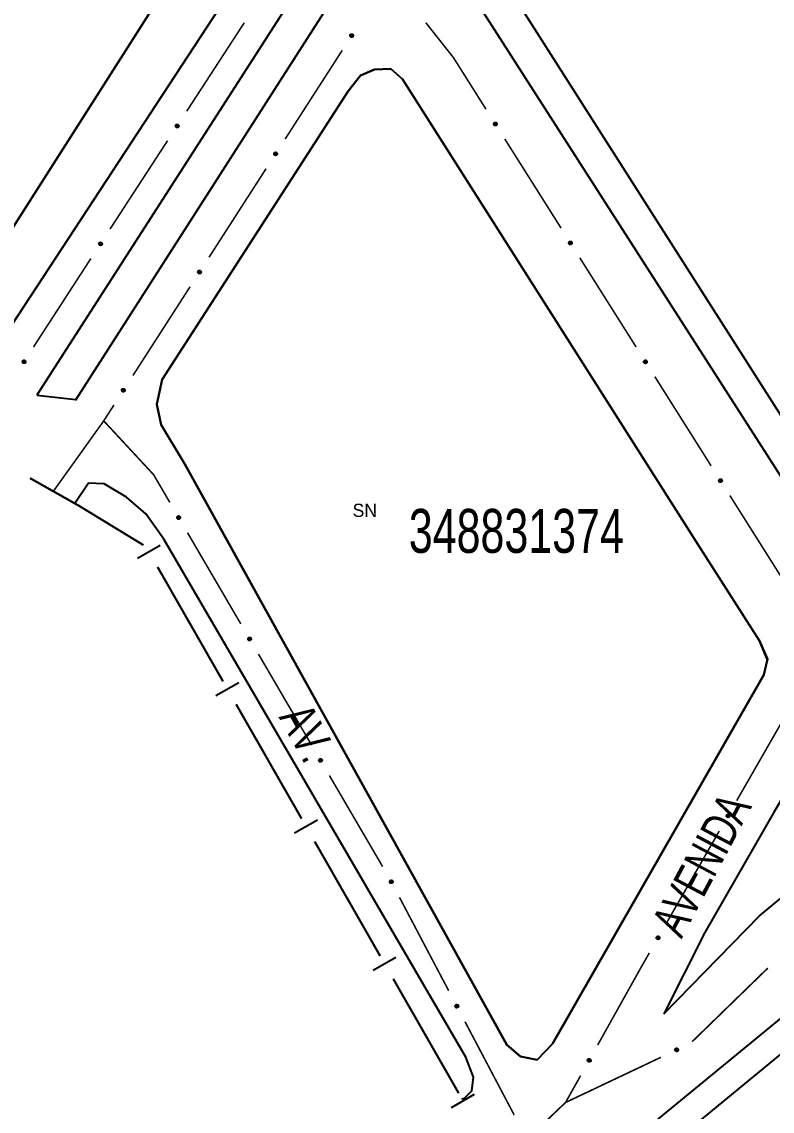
# Model space of a CAD drawing. Extents: x 200123 to 201542, y 4839549 to 4841240.
# Drawn here: x 200376.5 to 200461.9, y 4840076.5 to 4840200.5 of the extents above; entities that cross this region are included whole.
import ezdxf
from ezdxf.enums import TextEntityAlignment as Align

# ---------------------------------------------------------------- set-up
doc = ezdxf.new("R2010")
doc.units = 0
doc.header["$LTSCALE"] = 1.5
doc.header["$MEASUREMENT"] = 0
for name, color, linetype in [('CD_MALHA_LOTES', 7, 'CONTINUOUS'), ('CD_TXT_QUADRA', 2, 'CONTINUOUS'), ('LM-LIM-SETORES-BAIRROS', 250, 'CONTINUOUS'), ('RU-QUADRA', 210, 'CONTINUOUS'), ('SV-EIXO-RUA-PAV', 20, 'CONTINUOUS'), ('SV-RUA-PAVIM', 7, 'CONTINUOUS'), ('SV-TXT-RUA-PAV', 7, 'CONTINUOUS'), ('Th_NmrPort', 1, 'CONTINUOUS')]:
    doc.layers.add(name, color=color, linetype=linetype)
doc.styles.add('ARIAL', font='ARIAL.SHX')

msp = doc.modelspace()

# ---------------------------------------------------------------- linework, layer by layer
at = {"layer": 'CD_MALHA_LOTES', "linetype": 'Continuous', "flags": 128}
for points in [[(200312.87, 4840297.06), (200236.83, 4840176.82), (200156.83, 4840061.24), (200141.62, 4840039.77), (200176.6, 4840015.79), (200193.1, 4840002.58), (200188.42, 4839996.18), (200187.96, 4839989.61), (200191.23, 4839988.9), (200196.31, 4839987.76), (200204.18, 4839983.44), (200211.72, 4839977.96), (200218.67, 4839985.89), (200223.47, 4839989.88), (200234.17, 4839999.67), (200273.06, 4840042.24), (200278.71, 4840048.63), (200298.61, 4840072.05), (200354.77, 4840146.43), (200369.77, 4840168.08), (200424.99, 4840254.77), (200444.79, 4840288.57)], [(200468.66, 4840146.62), (200430.5, 4840206.56)], [(200395.06, 4840150.11), (200392.37, 4840154.58), (200391.9, 4840156.96), (200392.48, 4840159.75), (200413.64, 4840192.55), (200415.06, 4840194.33), (200416.64, 4840195.02), (200418.5, 4840195.11), (200419.85, 4840193.94), (200453.5, 4840140.92), (200460.47, 4840130)], [(200460.47, 4840130), (200461.34, 4840127.93), (200460.98, 4840126.15), (200436.93, 4840084.15), (200435.18, 4840082.34), (200433.27, 4840082.71), (200431.7, 4840084.03), (200395.06, 4840150.11)], [(200462.02, 4840041.47), (200446.15, 4840069.19), (200487.26, 4840103.01), (200505.39, 4840074.26)]]:
    msp.add_lwpolyline(points, dxfattribs=at)
at = {"layer": 'LM-LIM-SETORES-BAIRROS', "const_width": 0.25}
for points in [[(200377.446185, 4840148.525394), (200382.670868, 4840145.575363)], [(200382.670868, 4840145.575363), (200383.07, 4840145.35)], [(200383.07, 4840145.35), (200390.361043, 4840140.900248)], [(200391.96773, 4840138.409848), (200399.417974, 4840125.390867)], [(200400.908023, 4840122.787071), (200408.358266, 4840109.768089)], [(200409.848315, 4840107.164293), (200417.298558, 4840094.145312)], [(200418.788607, 4840091.541516), (200424.748802, 4840081.126331)], [(200424.748802, 4840081.126331), (200425.05, 4840080.6)], [(200425.05, 4840080.6), (200426.236482, 4840078.521181)]]:
    msp.add_lwpolyline(points, dxfattribs=at)
at = {"layer": 'LM-LIM-SETORES-BAIRROS'}
for points in [[(200389.672467, 4840139.400688), (200392.276263, 4840140.890736)], [(200398.612759, 4840123.77791), (200401.216555, 4840125.267959)], [(200407.553051, 4840108.155133), (200410.156847, 4840109.645182)], [(200416.493343, 4840092.532355), (200419.097139, 4840094.022404)], [(200425.429429, 4840076.909143), (200428.034922, 4840078.396223)]]:
    msp.add_lwpolyline(points, dxfattribs=at)
at = {"layer": 'RU-QUADRA', "linetype": 'Continuous', "flags": 128}
msp.add_lwpolyline([(200444.79, 4840288.57), (200424.99, 4840254.77), (200369.77, 4840168.08), (200354.77, 4840146.43), (200298.61, 4840072.05), (200278.71, 4840048.63), (200273.06, 4840042.24), (200234.17, 4839999.67), (200223.47, 4839989.88), (200218.67, 4839985.89), (200211.72, 4839977.96), (200199.93, 4839986), (200196.31, 4839987.76), (200191.23, 4839988.9), (200187.96, 4839989.61), (200188.42, 4839996.18), (200193.1, 4840002.58), (200187.67, 4840007.38), (200176.6, 4840015.79), (200152.61, 4840032.32), (200141.62, 4840039.77), (200156.83, 4840061.24), (200236.83, 4840176.82), (200312.87, 4840297.06)], dxfattribs=at)
for points in [[(200468.66, 4840146.62), (200430.5, 4840206.56), (200455.98, 4840249.53), (200459.65, 4840250.6), (200491.96, 4840233.12), (200511.22, 4840223.06), (200488.87, 4840183.88), (200486.46, 4840179.44)], [(200431.7, 4840084.03), (200395.06, 4840150.11), (200392.36, 4840154.59), (200391.88, 4840156.92), (200392.48, 4840159.75), (200413.64, 4840192.55), (200415.06, 4840194.33), (200416.64, 4840195.02), (200418.5, 4840195.11), (200419.85, 4840193.94), (200453.5, 4840140.92), (200460.47, 4840130), (200461.39, 4840127.94), (200460.98, 4840126.15), (200436.93, 4840084.15), (200435.18, 4840082.34), (200433.27, 4840082.71)], [(200446.15, 4840069.19), (200487.26, 4840103.01), (200505.39, 4840074.26), (200522.85, 4840046.35), (200522.94, 4840043.18), (200479.72, 4840015.28), (200476.72, 4840015.79)]]:
    msp.add_lwpolyline(points, close=True, dxfattribs=at)
at = {"layer": 'SV-EIXO-RUA-PAV', "const_width": 0.18}
for points in [[(200401.826527, 4840200.340163), (200395.28243, 4840190.281595)], [(200425.64, 4840196.38), (200422.498197, 4840200.353331)], [(200406.48324, 4840187.115014), (200412.977581, 4840197.205779)], [(200426.138863, 4840195.589676), (200425.64, 4840196.38)], [(200429.341497, 4840190.515907), (200426.138863, 4840195.589676)], [(200393.101065, 4840186.928738), (200386.556968, 4840176.87017)], [(200437.881854, 4840176.985855), (200431.476586, 4840187.133394)], [(200397.824119, 4840173.660661), (200404.31846, 4840183.751426)], [(200384.376006, 4840173.517052), (200377.847971, 4840163.448052)], [(200446.42221, 4840163.455803), (200440.016943, 4840173.603342)], [(200389.164997, 4840160.206308), (200395.659338, 4840170.297073)], [(200454.962567, 4840149.925751), (200448.557299, 4840160.07329)], [(200385.84, 4840155.04), (200387.000217, 4840156.84272)], [(200385.341797, 4840154.343679), (200385.84, 4840155.04)], [(200385.84, 4840155.04), (200391.277364, 4840149.171859)], [(200380.104874, 4840147.024209), (200385.341797, 4840154.343679)], [(200391.277364, 4840149.171859), (200391.52, 4840148.91)], [(200391.52, 4840148.91), (200393.357867, 4840145.764565)], [(200463.502923, 4840136.395699), (200457.097656, 4840146.543238)], [(200395.375833, 4840142.310899), (200401.42973, 4840131.949898)], [(200403.447696, 4840128.496232), (200409.501593, 4840118.135231)], [(200463.848789, 4840122.234139), (200457.877714, 4840111.825187)], [(200411.519559, 4840114.681565), (200417.573456, 4840104.320564)], [(200455.887356, 4840108.355537), (200449.916282, 4840097.946586)], [(200419.494509, 4840100.813073), (200425.090552, 4840090.197787)], [(200447.925923, 4840094.476935), (200447.428334, 4840093.609522)], [(200447.428334, 4840093.609522), (200447.05, 4840092.95)], [(200447.05, 4840092.95), (200442.055131, 4840084.011205)], [(200452.808958, 4840084.393714), (200461.412787, 4840092.758769)], [(200426.9559, 4840086.659358), (200432.551944, 4840076.044072)], [(200438.4, 4840077.47), (200449.243612, 4840082.609659)], [(200440.103946, 4840080.519374), (200438.640558, 4840077.900502)], [(200438.4, 4840077.47), (200432.235976, 4840071.607299)], [(200438.640558, 4840077.900502), (200438.4, 4840077.47)]]:
    msp.add_lwpolyline(points, dxfattribs=at)
at = {"layer": 'SV-EIXO-RUA-PAV'}
for points in [[(200413.889646, 4840198.826328), (200413.878605, 4840198.873974), (200413.878859, 4840198.917181), (200413.889443, 4840198.953156), (200413.907085, 4840198.982509), (200413.928516, 4840199.010504), (200413.95635, 4840199.033963), (200413.99301, 4840199.053157), (200414.040728, 4840199.064568), (200414.084972, 4840199.061399), (200414.120798, 4840199.052909), (200414.152464, 4840199.036275), (200414.179311, 4840199.015001), (200414.202723, 4840198.985282), (200414.221811, 4840198.947941), (200414.232124, 4840198.899681), (200414.231584, 4840198.857324), (200414.220433, 4840198.822795), (200414.203509, 4840198.791066), (200414.181287, 4840198.762747), (200414.153832, 4840198.739877), (200414.1162, 4840198.720726), (200414.068433, 4840198.711178), (200414.026181, 4840198.711234), (200413.991505, 4840198.721897), (200413.960642, 4840198.739262), (200413.932301, 4840198.760416), (200413.907555, 4840198.787414), (200413.889646, 4840198.826328)], [(200394.362374, 4840188.66557), (200394.373179, 4840188.61787), (200394.372712, 4840188.574665), (200394.36195, 4840188.538742), (200394.344163, 4840188.509477), (200394.322594, 4840188.481587), (200394.294645, 4840188.458267), (200394.25789, 4840188.439254), (200394.210117, 4840188.428079), (200394.165889, 4840188.431467), (200394.130106, 4840188.440133), (200394.098522, 4840188.456923), (200394.07178, 4840188.47833), (200394.048516, 4840188.508164), (200394.029612, 4840188.545599), (200394.019538, 4840188.593909), (200394.020286, 4840188.636263), (200394.031608, 4840188.670736), (200394.048688, 4840188.702381), (200394.07105, 4840188.73059), (200394.098618, 4840188.753325), (200394.136343, 4840188.772289), (200394.184157, 4840188.781601), (200394.226409, 4840188.781337), (200394.261032, 4840188.770503), (200394.291808, 4840188.752985), (200394.320044, 4840188.731692), (200394.344656, 4840188.704572), (200394.362374, 4840188.66557)], [(200430.392647, 4840188.644392), (200430.344795, 4840188.6545), (200430.305735, 4840188.672973), (200430.277591, 4840188.697757), (200430.258432, 4840188.726142), (200430.242102, 4840188.757389), (200430.232589, 4840188.792525), (200430.230669, 4840188.833861), (200430.240472, 4840188.881935), (200430.262025, 4840188.920704), (200430.284846, 4840188.949596), (200430.313295, 4840188.971278), (200430.343916, 4840188.986633), (200430.38074, 4840188.995308), (200430.422649, 4840188.996845), (200430.47075, 4840188.985818), (200430.508919, 4840188.967445), (200430.535511, 4840188.942759), (200430.557128, 4840188.914021), (200430.573417, 4840188.88192), (200430.582557, 4840188.847376), (200430.584028, 4840188.805177), (200430.572516, 4840188.757845), (200430.554626, 4840188.719567), (200430.530319, 4840188.692635), (200430.501547, 4840188.67199), (200430.470405, 4840188.655231), (200430.435484, 4840188.644197), (200430.392647, 4840188.644392)], [(200405.230524, 4840185.371975), (200405.219484, 4840185.41962), (200405.219737, 4840185.462827), (200405.230321, 4840185.498803), (200405.247963, 4840185.528156), (200405.269394, 4840185.556151), (200405.297229, 4840185.57961), (200405.333889, 4840185.598803), (200405.381606, 4840185.610214), (200405.425851, 4840185.607045), (200405.461676, 4840185.598556), (200405.493342, 4840185.581922), (200405.52019, 4840185.560647), (200405.543601, 4840185.530929), (200405.562689, 4840185.493588), (200405.573002, 4840185.445328), (200405.572463, 4840185.402971), (200405.561312, 4840185.368442), (200405.544388, 4840185.336713), (200405.522166, 4840185.308394), (200405.49471, 4840185.285524), (200405.457079, 4840185.266373), (200405.409312, 4840185.256825), (200405.367059, 4840185.256881), (200405.332383, 4840185.267544), (200405.301521, 4840185.284909), (200405.27318, 4840185.306063), (200405.248434, 4840185.333061), (200405.230524, 4840185.371975)], [(200385.636911, 4840175.254145), (200385.647717, 4840175.206446), (200385.64725, 4840175.16324), (200385.636488, 4840175.127317), (200385.618701, 4840175.098053), (200385.597132, 4840175.070163), (200385.569183, 4840175.046842), (200385.532428, 4840175.02783), (200385.484655, 4840175.016655), (200385.440427, 4840175.020042), (200385.404643, 4840175.028708), (200385.37306, 4840175.045498), (200385.346318, 4840175.066905), (200385.323053, 4840175.096739), (200385.30415, 4840175.134174), (200385.294076, 4840175.182484), (200385.294824, 4840175.224838), (200385.306145, 4840175.259312), (200385.323226, 4840175.290957), (200385.345588, 4840175.319166), (200385.373156, 4840175.3419), (200385.410881, 4840175.360865), (200385.458695, 4840175.370176), (200385.500947, 4840175.369912), (200385.53557, 4840175.359078), (200385.566346, 4840175.34156), (200385.594582, 4840175.320267), (200385.619194, 4840175.293147), (200385.636911, 4840175.254145)], [(200438.933004, 4840175.11434), (200438.885151, 4840175.124448), (200438.846091, 4840175.142921), (200438.817948, 4840175.167704), (200438.798789, 4840175.19609), (200438.782459, 4840175.227337), (200438.772946, 4840175.262473), (200438.771025, 4840175.303809), (200438.780828, 4840175.351883), (200438.802381, 4840175.390652), (200438.825203, 4840175.419544), (200438.853651, 4840175.441226), (200438.884272, 4840175.456581), (200438.921096, 4840175.465256), (200438.963005, 4840175.466793), (200439.011107, 4840175.455766), (200439.049276, 4840175.437393), (200439.075868, 4840175.412707), (200439.097485, 4840175.383969), (200439.113774, 4840175.351868), (200439.122913, 4840175.317324), (200439.124385, 4840175.275125), (200439.112872, 4840175.227793), (200439.094982, 4840175.189515), (200439.070676, 4840175.162583), (200439.041904, 4840175.141938), (200439.010762, 4840175.125179), (200438.97584, 4840175.114145), (200438.933004, 4840175.11434)], [(200396.571403, 4840171.917621), (200396.560362, 4840171.965267), (200396.560616, 4840172.008474), (200396.5712, 4840172.04445), (200396.588842, 4840172.073802), (200396.610273, 4840172.101798), (200396.638107, 4840172.125257), (200396.674767, 4840172.14445), (200396.722485, 4840172.155861), (200396.766729, 4840172.152692), (200396.802555, 4840172.144203), (200396.834221, 4840172.127569), (200396.861068, 4840172.106294), (200396.88448, 4840172.076576), (200396.903568, 4840172.039235), (200396.913881, 4840171.990975), (200396.913341, 4840171.948618), (200396.90219, 4840171.914089), (200396.885266, 4840171.88236), (200396.863044, 4840171.854041), (200396.835589, 4840171.831171), (200396.797957, 4840171.81202), (200396.75019, 4840171.802472), (200396.707938, 4840171.802528), (200396.673262, 4840171.813191), (200396.642399, 4840171.830556), (200396.614059, 4840171.85171), (200396.589313, 4840171.878708), (200396.571403, 4840171.917621)], [(200376.930494, 4840161.830561), (200376.941376, 4840161.782879), (200376.940978, 4840161.739673), (200376.930274, 4840161.703732), (200376.912533, 4840161.674439), (200376.891009, 4840161.646515), (200376.863097, 4840161.62315), (200376.826373, 4840161.604079), (200376.778617, 4840161.592828), (200376.734384, 4840161.596145), (200376.698587, 4840161.604754), (200376.666976, 4840161.621493), (200376.6402, 4840161.642858), (200376.616888, 4840161.672654), (200376.597925, 4840161.710059), (200376.587773, 4840161.758353), (200376.588454, 4840161.800708), (200376.599721, 4840161.835199), (200376.616751, 4840161.866872), (200376.639067, 4840161.895117), (200376.666599, 4840161.917895), (200376.704294, 4840161.93692), (200376.752093, 4840161.946308), (200376.794345, 4840161.946111), (200376.828985, 4840161.935332), (200376.859789, 4840161.917863), (200376.888059, 4840161.896615), (200376.912715, 4840161.869535), (200376.930494, 4840161.830561)], [(200447.47336, 4840161.584288), (200447.425508, 4840161.594396), (200447.386448, 4840161.612869), (200447.358304, 4840161.637652), (200447.339145, 4840161.666038), (200447.322816, 4840161.697285), (200447.313302, 4840161.732421), (200447.311382, 4840161.773757), (200447.321185, 4840161.821831), (200447.342738, 4840161.8606), (200447.365559, 4840161.889492), (200447.394008, 4840161.911174), (200447.424629, 4840161.926529), (200447.461453, 4840161.935204), (200447.503362, 4840161.936741), (200447.551463, 4840161.925714), (200447.589632, 4840161.907341), (200447.616225, 4840161.882654), (200447.637841, 4840161.853916), (200447.65413, 4840161.821816), (200447.66327, 4840161.787271), (200447.664742, 4840161.745073), (200447.653229, 4840161.697741), (200447.635339, 4840161.659463), (200447.611032, 4840161.632531), (200447.58226, 4840161.611886), (200447.551119, 4840161.595126), (200447.516197, 4840161.584093), (200447.47336, 4840161.584288)], [(200387.912282, 4840158.463268), (200387.901241, 4840158.510914), (200387.901494, 4840158.554121), (200387.912078, 4840158.590097), (200387.929721, 4840158.619449), (200387.951152, 4840158.647445), (200387.978986, 4840158.670904), (200388.015646, 4840158.690097), (200388.063363, 4840158.701508), (200388.107608, 4840158.698339), (200388.143433, 4840158.68985), (200388.175099, 4840158.673216), (200388.201947, 4840158.651941), (200388.225358, 4840158.622223), (200388.244446, 4840158.584881), (200388.254759, 4840158.536622), (200388.25422, 4840158.494265), (200388.243069, 4840158.459736), (200388.226145, 4840158.428007), (200388.203923, 4840158.399688), (200388.176468, 4840158.376818), (200388.138836, 4840158.357667), (200388.091069, 4840158.348119), (200388.048817, 4840158.348175), (200388.01414, 4840158.358838), (200387.983278, 4840158.376203), (200387.954937, 4840158.397357), (200387.930191, 4840158.424355), (200387.912282, 4840158.463268)], [(200456.013717, 4840148.054236), (200455.965864, 4840148.064344), (200455.926804, 4840148.082817), (200455.898661, 4840148.1076), (200455.879502, 4840148.135986), (200455.863172, 4840148.167233), (200455.853659, 4840148.202369), (200455.851738, 4840148.243705), (200455.861541, 4840148.291779), (200455.883094, 4840148.330548), (200455.905916, 4840148.35944), (200455.934364, 4840148.381122), (200455.964985, 4840148.396477), (200456.001809, 4840148.405152), (200456.043719, 4840148.406689), (200456.09182, 4840148.395662), (200456.129989, 4840148.377289), (200456.156581, 4840148.352602), (200456.178198, 4840148.323864), (200456.194487, 4840148.291764), (200456.203626, 4840148.257219), (200456.205098, 4840148.215021), (200456.193585, 4840148.167689), (200456.175696, 4840148.129411), (200456.151389, 4840148.102479), (200456.122617, 4840148.081834), (200456.091475, 4840148.065074), (200456.056554, 4840148.054041), (200456.013717, 4840148.054236)], [(200394.38941, 4840144.217323), (200394.436888, 4840144.205581), (200394.475292, 4840144.185782), (200394.50257, 4840144.160048), (200394.520745, 4840144.131023), (200394.535995, 4840144.099235), (200394.544299, 4840144.063794), (200394.544802, 4840144.022416), (200394.533358, 4840143.974706), (200394.51049, 4840143.936698), (200394.486692, 4840143.908605), (200394.457518, 4840143.887911), (200394.426389, 4840143.873613), (200394.389289, 4840143.866205), (200394.347352, 4840143.866104), (200394.299656, 4840143.878773), (200394.262139, 4840143.898442), (200394.236408, 4840143.924025), (200394.215789, 4840143.953487), (200394.200609, 4840143.986127), (200394.192658, 4840144.020964), (200394.192633, 4840144.063188), (200394.20576, 4840144.110098), (200394.224951, 4840144.147741), (200394.250166, 4840144.173824), (200394.279628, 4840144.193471), (200394.311325, 4840144.209154), (200394.346604, 4840144.218985), (200394.38941, 4840144.217323)], [(200402.461273, 4840130.402656), (200402.508751, 4840130.390914), (200402.547155, 4840130.371115), (200402.574433, 4840130.345381), (200402.592608, 4840130.316356), (200402.607858, 4840130.284568), (200402.616162, 4840130.249127), (200402.616666, 4840130.207749), (200402.605222, 4840130.160039), (200402.582353, 4840130.122031), (200402.558555, 4840130.093938), (200402.529381, 4840130.073244), (200402.498252, 4840130.058946), (200402.461152, 4840130.051538), (200402.419215, 4840130.051437), (200402.37152, 4840130.064106), (200402.334002, 4840130.083775), (200402.308271, 4840130.109358), (200402.287652, 4840130.13882), (200402.272472, 4840130.17146), (200402.264521, 4840130.206297), (200402.264496, 4840130.248521), (200402.277623, 4840130.295431), (200402.296814, 4840130.333074), (200402.322029, 4840130.359157), (200402.351491, 4840130.378804), (200402.383189, 4840130.394487), (200402.418468, 4840130.404318), (200402.461273, 4840130.402656)], [(200410.533136, 4840116.587989), (200410.580614, 4840116.576247), (200410.619018, 4840116.556448), (200410.646296, 4840116.530714), (200410.664471, 4840116.501689), (200410.679721, 4840116.469901), (200410.688025, 4840116.43446), (200410.688529, 4840116.393082), (200410.677085, 4840116.345372), (200410.654216, 4840116.307364), (200410.630418, 4840116.279271), (200410.601244, 4840116.258577), (200410.570115, 4840116.244279), (200410.533015, 4840116.236871), (200410.491078, 4840116.23677), (200410.443383, 4840116.249439), (200410.405865, 4840116.269108), (200410.380135, 4840116.294691), (200410.359515, 4840116.324153), (200410.344335, 4840116.356793), (200410.336384, 4840116.39163), (200410.336359, 4840116.433854), (200410.349486, 4840116.480764), (200410.368677, 4840116.518407), (200410.393892, 4840116.54449), (200410.423355, 4840116.564137), (200410.455052, 4840116.57982), (200410.490331, 4840116.589651), (200410.533136, 4840116.587989)], [(200457.049514, 4840110.160217), (200457.062972, 4840110.113197), (200457.064923, 4840110.070033), (200457.056188, 4840110.033564), (200457.040066, 4840110.00335), (200457.020091, 4840109.974297), (200456.99349, 4840109.949449), (200456.957857, 4840109.928411), (200456.910784, 4840109.91458), (200456.866435, 4840109.915488), (200456.830223, 4840109.922138), (200456.79775, 4840109.937135), (200456.769852, 4840109.957012), (200456.744955, 4840109.985497), (200456.723987, 4840110.021816), (200456.711225, 4840110.069487), (200456.709603, 4840110.111817), (200456.718977, 4840110.146869), (200456.734261, 4840110.17942), (200456.755009, 4840110.208837), (200456.781262, 4840110.233077), (200456.817867, 4840110.254123), (200456.865085, 4840110.266096), (200456.907285, 4840110.268196), (200456.942461, 4840110.259315), (200456.974168, 4840110.243547), (200457.003552, 4840110.223867), (200457.029643, 4840110.198167), (200457.049514, 4840110.160217)], [(200418.592209, 4840102.760723), (200418.63913, 4840102.746921), (200418.676634, 4840102.725465), (200418.702763, 4840102.698566), (200418.719654, 4840102.668775), (200418.733503, 4840102.636352), (200418.740252, 4840102.600582), (200418.73895, 4840102.559222), (200418.725435, 4840102.512057), (200418.70093, 4840102.475082), (200418.675929, 4840102.448055), (200418.645879, 4840102.428653), (200418.614156, 4840102.415727), (200418.576768, 4840102.409945), (200418.534867, 4840102.411674), (200418.48777, 4840102.426412), (200418.451146, 4840102.447699), (200418.426556, 4840102.474381), (200418.407242, 4840102.504714), (200418.393501, 4840102.537985), (200418.387077, 4840102.573136), (200418.388894, 4840102.615321), (200418.404056, 4840102.661614), (200418.424871, 4840102.698383), (200418.4512, 4840102.723342), (200418.481492, 4840102.741684), (200418.513843, 4840102.755969), (200418.549518, 4840102.764251), (200418.592209, 4840102.760723)], [(200449.088082, 4840096.281616), (200449.101539, 4840096.234595), (200449.10349, 4840096.191431), (200449.094755, 4840096.154962), (200449.078633, 4840096.124748), (200449.058659, 4840096.095696), (200449.032057, 4840096.070847), (200448.996424, 4840096.049809), (200448.949351, 4840096.035978), (200448.905003, 4840096.036886), (200448.868791, 4840096.043536), (200448.836317, 4840096.058533), (200448.808419, 4840096.07841), (200448.783522, 4840096.106896), (200448.762554, 4840096.143215), (200448.749792, 4840096.190885), (200448.74817, 4840096.233215), (200448.757545, 4840096.268268), (200448.772828, 4840096.300819), (200448.793576, 4840096.330235), (200448.819829, 4840096.354476), (200448.856435, 4840096.375521), (200448.903652, 4840096.387494), (200448.945853, 4840096.389594), (200448.981028, 4840096.380714), (200449.012736, 4840096.364945), (200449.042119, 4840096.345265), (200449.06821, 4840096.319565), (200449.088082, 4840096.281616)], [(200426.053601, 4840088.607008), (200426.100521, 4840088.593206), (200426.138025, 4840088.57175), (200426.164154, 4840088.544851), (200426.181046, 4840088.51506), (200426.194894, 4840088.482637), (200426.201644, 4840088.446867), (200426.200341, 4840088.405507), (200426.186826, 4840088.358342), (200426.162321, 4840088.321368), (200426.13732, 4840088.29434), (200426.10727, 4840088.274938), (200426.075547, 4840088.262013), (200426.03816, 4840088.25623), (200425.996258, 4840088.25796), (200425.949161, 4840088.272697), (200425.912538, 4840088.293985), (200425.887947, 4840088.320666), (200425.868633, 4840088.350999), (200425.854892, 4840088.384271), (200425.848469, 4840088.419421), (200425.850286, 4840088.461607), (200425.865447, 4840088.507899), (200425.886262, 4840088.544669), (200425.912592, 4840088.569627), (200425.942883, 4840088.58797), (200425.975235, 4840088.602255), (200426.010909, 4840088.610537), (200426.053601, 4840088.607008)], [(200450.873897, 4840083.504202), (200450.889682, 4840083.550493), (200450.912713, 4840083.587051), (200450.940699, 4840083.612012), (200450.971181, 4840083.627622), (200451.004164, 4840083.640079), (200451.040188, 4840083.645302), (200451.081455, 4840083.642242), (200451.128003, 4840083.626734), (200451.163902, 4840083.600679), (200451.189842, 4840083.574552), (200451.207949, 4840083.543705), (200451.219514, 4840083.511461), (200451.223702, 4840083.473861), (200451.220192, 4840083.432071), (200451.203466, 4840083.385643), (200451.180641, 4840083.349957), (200451.152938, 4840083.326524), (200451.121811, 4840083.308517), (200451.087985, 4840083.296203), (200451.052593, 4840083.29128), (200451.010523, 4840083.294889), (200450.964917, 4840083.312005), (200450.929066, 4840083.334364), (200450.90525, 4840083.361731), (200450.888212, 4840083.392775), (200450.875315, 4840083.425704), (200450.868557, 4840083.461699), (200450.873897, 4840083.504202)], [(200441.245721, 4840082.33702), (200441.259707, 4840082.290154), (200441.262143, 4840082.247015), (200441.253819, 4840082.21045), (200441.238039, 4840082.180056), (200441.218392, 4840082.15078), (200441.192072, 4840082.125634), (200441.156678, 4840082.104196), (200441.109764, 4840082.089836), (200441.065408, 4840082.090245), (200441.029123, 4840082.096487), (200440.996483, 4840082.111118), (200440.968363, 4840082.13068), (200440.943147, 4840082.158883), (200440.921771, 4840082.194964), (200440.908474, 4840082.242488), (200440.906375, 4840082.284797), (200440.915355, 4840082.319953), (200440.930271, 4840082.352674), (200440.950687, 4840082.382321), (200440.976665, 4840082.406856), (200441.013032, 4840082.428313), (200441.060112, 4840082.440816), (200441.102286, 4840082.44339), (200441.137559, 4840082.434907), (200441.169442, 4840082.419496), (200441.199045, 4840082.400148), (200441.225424, 4840082.374743), (200441.245721, 4840082.33702)]]:
    msp.add_lwpolyline(points, close=True, dxfattribs=at)
for points in [[(200413.878605, 4840198.873974), (200413.95635, 4840199.033963)], [(200413.878643, 4840198.898604), (200413.938471, 4840199.014256)], [(200413.878859, 4840198.917181), (200413.928516, 4840199.010504)], [(200413.884686, 4840198.852525), (200413.971032, 4840199.037113)], [(200413.889646, 4840198.826328), (200413.99301, 4840199.053157)], [(200413.900568, 4840198.806604), (200414.016543, 4840199.05488)], [(200413.907555, 4840198.787414), (200414.040728, 4840199.064568)], [(200413.922607, 4840198.777816), (200414.059998, 4840199.059367)], [(200413.932301, 4840198.760416), (200414.084972, 4840199.061399)], [(200413.9476, 4840198.753617), (200414.098693, 4840199.053936)], [(200413.960642, 4840198.739262), (200414.120798, 4840199.052909)], [(200413.977842, 4840198.732531), (200414.137876, 4840199.041699)], [(200413.991505, 4840198.721897), (200414.152464, 4840199.036275)], [(200414.011368, 4840198.719068), (200414.164676, 4840199.022829)], [(200414.026181, 4840198.711234), (200414.179311, 4840199.015001)], [(200414.049324, 4840198.712489), (200414.18934, 4840198.995596)], [(200414.068433, 4840198.711178), (200414.202723, 4840198.985282)], [(200414.093108, 4840198.720009), (200414.211049, 4840198.963775)], [(200414.1162, 4840198.720726), (200414.221811, 4840198.947941)], [(200414.135996, 4840198.73622), (200414.223159, 4840198.917036)], [(200414.153832, 4840198.739877), (200414.232124, 4840198.899681)], [(200414.169374, 4840198.755305), (200414.228793, 4840198.872843)], [(200414.181287, 4840198.762747), (200414.231584, 4840198.857324)], [(200394.098618, 4840188.753325), (200394.019538, 4840188.593909)], [(200394.07105, 4840188.73059), (200394.020286, 4840188.636263)], [(200394.083, 4840188.737973), (200394.023001, 4840188.620731)], [(200394.116472, 4840188.756893), (200394.028416, 4840188.57651)], [(200394.136343, 4840188.772289), (200394.029612, 4840188.545599)], [(200394.159439, 4840188.772892), (200394.040295, 4840188.529712)], [(200394.184157, 4840188.781601), (200394.048516, 4840188.508164)], [(200394.20326, 4840188.780196), (200394.061848, 4840188.497783)], [(200394.226409, 4840188.781337), (200394.07178, 4840188.47833)], [(200394.241183, 4840188.77343), (200394.086376, 4840188.47043)], [(200394.261032, 4840188.770503), (200394.098522, 4840188.456923)], [(200394.274641, 4840188.759801), (200394.113083, 4840188.451427)], [(200394.291808, 4840188.752985), (200394.130106, 4840188.440133)], [(200394.304779, 4840188.738566), (200394.152205, 4840188.438997)], [(200394.320044, 4840188.731692), (200394.165889, 4840188.431467)], [(200394.329652, 4840188.714244), (200394.190872, 4840188.433375)], [(200394.344656, 4840188.704572), (200394.210117, 4840188.428079)], [(200394.351549, 4840188.685347), (200394.234349, 4840188.437647)], [(200394.362374, 4840188.66557), (200394.25789, 4840188.439254)], [(200394.367204, 4840188.639349), (200394.279948, 4840188.455189)], [(200394.373179, 4840188.61787), (200394.294645, 4840188.458267)], [(200394.373019, 4840188.59324), (200394.31262, 4840188.477885)], [(200430.392647, 4840188.644392), (200430.230669, 4840188.833861)], [(200430.344795, 4840188.6545), (200430.232589, 4840188.792525)], [(200430.366805, 4840188.650957), (200430.235933, 4840188.807164)], [(200430.415137, 4840188.645966), (200430.239042, 4840188.855922)], [(200430.435484, 4840188.644197), (200430.240472, 4840188.881935)], [(200430.305735, 4840188.672973), (200430.242102, 4840188.757389)], [(200430.322483, 4840188.664935), (200430.242905, 4840188.767998)], [(200430.450539, 4840188.653789), (200430.253322, 4840188.897208)], [(200430.470405, 4840188.655231), (200430.262025, 4840188.920704)], [(200430.483028, 4840188.666228), (200430.274583, 4840188.929992)], [(200430.501547, 4840188.67199), (200430.284846, 4840188.949596)], [(200430.514911, 4840188.68474), (200430.302219, 4840188.960345)], [(200430.530319, 4840188.692635), (200430.313295, 4840188.971278)], [(200430.54127, 4840188.709446), (200430.33064, 4840188.976671)], [(200430.554626, 4840188.719567), (200430.343916, 4840188.986633)], [(200430.563259, 4840188.741076), (200430.365739, 4840188.987531)], [(200430.572516, 4840188.757845), (200430.38074, 4840188.995308)], [(200430.574929, 4840188.783941), (200430.403752, 4840188.993775)], [(200430.584028, 4840188.805177), (200430.422649, 4840188.996845)], [(200430.578341, 4840188.829663), (200430.451233, 4840188.985019)], [(200430.582557, 4840188.847376), (200430.47075, 4840188.985818)], [(200430.575133, 4840188.867978), (200430.493673, 4840188.971467)], [(200430.573417, 4840188.88192), (200430.508919, 4840188.967445)], [(200394.372712, 4840188.574665), (200394.322594, 4840188.481587)], [(200405.219484, 4840185.41962), (200405.297229, 4840185.57961)], [(200405.219522, 4840185.444251), (200405.27935, 4840185.559903)], [(200405.219737, 4840185.462827), (200405.269394, 4840185.556151)], [(200405.225565, 4840185.398172), (200405.31191, 4840185.58276)], [(200405.230524, 4840185.371975), (200405.333889, 4840185.598803)], [(200405.241446, 4840185.352251), (200405.357422, 4840185.600527)], [(200405.248434, 4840185.333061), (200405.381606, 4840185.610214)], [(200405.263486, 4840185.323463), (200405.400877, 4840185.605014)], [(200405.27318, 4840185.306063), (200405.425851, 4840185.607045)], [(200405.288479, 4840185.299264), (200405.439572, 4840185.599583)], [(200405.301521, 4840185.284909), (200405.461676, 4840185.598556)], [(200405.318721, 4840185.278178), (200405.478755, 4840185.587346)], [(200405.332383, 4840185.267544), (200405.493342, 4840185.581922)], [(200405.352246, 4840185.264714), (200405.505554, 4840185.568476)], [(200405.367059, 4840185.256881), (200405.52019, 4840185.560647)], [(200405.390202, 4840185.258136), (200405.530218, 4840185.541243)], [(200405.409312, 4840185.256825), (200405.543601, 4840185.530929)], [(200405.433987, 4840185.265656), (200405.551928, 4840185.509421)], [(200405.457079, 4840185.266373), (200405.562689, 4840185.493588)], [(200405.476874, 4840185.281867), (200405.564038, 4840185.462683)], [(200405.49471, 4840185.285524), (200405.573002, 4840185.445328)], [(200405.510252, 4840185.300952), (200405.569672, 4840185.418489)], [(200405.522166, 4840185.308394), (200405.572463, 4840185.402971)], [(200385.373156, 4840175.3419), (200385.294076, 4840175.182484)], [(200385.345588, 4840175.319166), (200385.294824, 4840175.224838)], [(200385.357538, 4840175.326548), (200385.297539, 4840175.209306)], [(200385.39101, 4840175.345469), (200385.302954, 4840175.165085)], [(200385.410881, 4840175.360865), (200385.30415, 4840175.134174)], [(200385.433976, 4840175.361468), (200385.314833, 4840175.118288)], [(200385.458695, 4840175.370176), (200385.323053, 4840175.096739)], [(200385.477798, 4840175.368771), (200385.336385, 4840175.086359)], [(200385.500947, 4840175.369912), (200385.346318, 4840175.066905)], [(200385.515721, 4840175.362005), (200385.360914, 4840175.059005)], [(200385.53557, 4840175.359078), (200385.37306, 4840175.045498)], [(200385.549179, 4840175.348377), (200385.38762, 4840175.040002)], [(200385.566346, 4840175.34156), (200385.404643, 4840175.028708)], [(200385.579317, 4840175.327142), (200385.426743, 4840175.027572)], [(200385.594582, 4840175.320267), (200385.440427, 4840175.020042)], [(200385.60419, 4840175.302819), (200385.46541, 4840175.02195)], [(200385.619194, 4840175.293147), (200385.484655, 4840175.016655)], [(200385.626087, 4840175.273922), (200385.508887, 4840175.026222)], [(200385.636911, 4840175.254145), (200385.532428, 4840175.02783)], [(200385.641741, 4840175.227924), (200385.554485, 4840175.043765)], [(200385.647717, 4840175.206446), (200385.569183, 4840175.046842)], [(200385.647557, 4840175.181815), (200385.587158, 4840175.066461)], [(200385.64725, 4840175.16324), (200385.597132, 4840175.070163)], [(200438.933004, 4840175.11434), (200438.771025, 4840175.303809)], [(200438.885151, 4840175.124448), (200438.772946, 4840175.262473)], [(200438.907162, 4840175.120905), (200438.776289, 4840175.277112)], [(200438.955494, 4840175.115913), (200438.779399, 4840175.32587)], [(200438.97584, 4840175.114145), (200438.780828, 4840175.351883)], [(200438.846091, 4840175.142921), (200438.782459, 4840175.227337)], [(200438.862839, 4840175.134882), (200438.783262, 4840175.237946)], [(200438.990896, 4840175.123737), (200438.793679, 4840175.367156)], [(200439.010762, 4840175.125179), (200438.802381, 4840175.390652)], [(200439.023385, 4840175.136176), (200438.814939, 4840175.39994)], [(200439.041904, 4840175.141938), (200438.825203, 4840175.419544)], [(200439.055268, 4840175.154688), (200438.842575, 4840175.430293)], [(200439.070676, 4840175.162583), (200438.853651, 4840175.441226)], [(200439.081627, 4840175.179394), (200438.870997, 4840175.446619)], [(200439.094982, 4840175.189515), (200438.884272, 4840175.456581)], [(200439.103616, 4840175.211024), (200438.906096, 4840175.457479)], [(200439.112872, 4840175.227793), (200438.921096, 4840175.465256)], [(200439.115285, 4840175.253889), (200438.944109, 4840175.463723)], [(200439.124385, 4840175.275125), (200438.963005, 4840175.466793)], [(200439.118698, 4840175.299611), (200438.99159, 4840175.454967)], [(200439.122913, 4840175.317324), (200439.011107, 4840175.455766)], [(200439.11549, 4840175.337926), (200439.03403, 4840175.441415)], [(200439.113774, 4840175.351868), (200439.049276, 4840175.437393)], [(200396.560362, 4840171.965267), (200396.638107, 4840172.125257)], [(200396.560401, 4840171.989898), (200396.620229, 4840172.10555)], [(200396.560616, 4840172.008474), (200396.610273, 4840172.101798)], [(200396.566444, 4840171.943819), (200396.652789, 4840172.128407)], [(200396.571403, 4840171.917621), (200396.674767, 4840172.14445)], [(200396.582325, 4840171.897898), (200396.698301, 4840172.146174)], [(200396.589313, 4840171.878708), (200396.722485, 4840172.155861)], [(200396.604364, 4840171.86911), (200396.741756, 4840172.150661)], [(200396.614059, 4840171.85171), (200396.766729, 4840172.152692)], [(200396.629357, 4840171.844911), (200396.78045, 4840172.14523)], [(200396.642399, 4840171.830556), (200396.802555, 4840172.144203)], [(200396.659599, 4840171.823825), (200396.819633, 4840172.132993)], [(200396.673262, 4840171.813191), (200396.834221, 4840172.127569)], [(200396.693125, 4840171.810361), (200396.846433, 4840172.114123)], [(200396.707938, 4840171.802528), (200396.861068, 4840172.106294)], [(200396.731081, 4840171.803783), (200396.871097, 4840172.08689)], [(200396.75019, 4840171.802472), (200396.88448, 4840172.076576)], [(200396.774866, 4840171.811303), (200396.892807, 4840172.055068)], [(200396.797957, 4840171.81202), (200396.903568, 4840172.039235)], [(200396.817753, 4840171.827514), (200396.904916, 4840172.00833)], [(200396.835589, 4840171.831171), (200396.913881, 4840171.990975)], [(200396.851131, 4840171.846599), (200396.91055, 4840171.964136)], [(200396.863044, 4840171.854041), (200396.913341, 4840171.948618)], [(200376.666599, 4840161.917895), (200376.587773, 4840161.758353)], [(200376.639067, 4840161.895117), (200376.588454, 4840161.800708)], [(200376.651005, 4840161.902518), (200376.591194, 4840161.78518)], [(200376.684447, 4840161.921492), (200376.59668, 4840161.740968)], [(200376.704294, 4840161.93692), (200376.597925, 4840161.710059)], [(200376.727388, 4840161.93756), (200376.608633, 4840161.694189)], [(200376.752093, 4840161.946308), (200376.616888, 4840161.672654)], [(200376.771198, 4840161.944933), (200376.630237, 4840161.662295)], [(200376.794345, 4840161.946111), (200376.6402, 4840161.642858)], [(200376.809132, 4840161.938228), (200376.654809, 4840161.634981)], [(200376.828985, 4840161.935332), (200376.666976, 4840161.621493)], [(200376.842612, 4840161.924652), (200376.681546, 4840161.61602)], [(200376.859789, 4840161.917863), (200376.698587, 4840161.604754)], [(200376.872783, 4840161.903465), (200376.720687, 4840161.603653)], [(200376.888059, 4840161.896615), (200376.734384, 4840161.596145)], [(200376.897695, 4840161.879183), (200376.759364, 4840161.598093)], [(200376.912715, 4840161.869535), (200376.778617, 4840161.592828)], [(200376.919638, 4840161.850321), (200376.802834, 4840161.602434)], [(200376.930494, 4840161.830561), (200376.826373, 4840161.604079)], [(200376.935366, 4840161.804347), (200376.848404, 4840161.620049)], [(200376.941376, 4840161.782879), (200376.863097, 4840161.62315)], [(200376.941255, 4840161.758248), (200376.881041, 4840161.642797)], [(200376.940978, 4840161.739673), (200376.891009, 4840161.646515)], [(200447.47336, 4840161.584288), (200447.311382, 4840161.773757)], [(200447.425508, 4840161.594396), (200447.313302, 4840161.732421)], [(200447.447518, 4840161.590853), (200447.316646, 4840161.74706)], [(200447.49585, 4840161.585861), (200447.319755, 4840161.795818)], [(200447.516197, 4840161.584093), (200447.321185, 4840161.821831)], [(200447.386448, 4840161.612869), (200447.322816, 4840161.697285)], [(200447.403196, 4840161.60483), (200447.323618, 4840161.707894)], [(200447.531253, 4840161.593685), (200447.334035, 4840161.837104)], [(200447.551119, 4840161.595126), (200447.342738, 4840161.8606)], [(200447.563741, 4840161.606124), (200447.355296, 4840161.869888)], [(200447.58226, 4840161.611886), (200447.365559, 4840161.889492)], [(200447.595624, 4840161.624636), (200447.382932, 4840161.900241)], [(200447.611032, 4840161.632531), (200447.394008, 4840161.911174)], [(200447.621983, 4840161.649342), (200447.411353, 4840161.916567)], [(200447.635339, 4840161.659463), (200447.424629, 4840161.926529)], [(200447.643973, 4840161.680972), (200447.446452, 4840161.927427)], [(200447.653229, 4840161.697741), (200447.461453, 4840161.935204)], [(200447.655642, 4840161.723837), (200447.484465, 4840161.933671)], [(200447.664742, 4840161.745073), (200447.503362, 4840161.936741)], [(200447.659054, 4840161.769559), (200447.531946, 4840161.924915)], [(200447.66327, 4840161.787271), (200447.551463, 4840161.925714)], [(200447.655846, 4840161.807874), (200447.574386, 4840161.911363)], [(200447.65413, 4840161.821816), (200447.589632, 4840161.907341)], [(200387.901241, 4840158.510914), (200387.978986, 4840158.670904)], [(200387.901279, 4840158.535545), (200387.961107, 4840158.651197)], [(200387.901494, 4840158.554121), (200387.951152, 4840158.647445)], [(200387.907322, 4840158.489466), (200387.993668, 4840158.674054)], [(200387.912282, 4840158.463268), (200388.015646, 4840158.690097)], [(200387.923204, 4840158.443545), (200388.039179, 4840158.691821)], [(200387.930191, 4840158.424355), (200388.063363, 4840158.701508)], [(200387.945243, 4840158.414757), (200388.082634, 4840158.696308)], [(200387.954937, 4840158.397357), (200388.107608, 4840158.698339)], [(200387.970236, 4840158.390558), (200388.121329, 4840158.690877)], [(200387.983278, 4840158.376203), (200388.143433, 4840158.68985)], [(200388.000478, 4840158.369472), (200388.160512, 4840158.67864)], [(200388.01414, 4840158.358838), (200388.175099, 4840158.673216)], [(200388.034003, 4840158.356008), (200388.187312, 4840158.65977)], [(200388.048817, 4840158.348175), (200388.201947, 4840158.651941)], [(200388.07196, 4840158.34943), (200388.211975, 4840158.632537)], [(200388.091069, 4840158.348119), (200388.225358, 4840158.622223)], [(200388.115744, 4840158.35695), (200388.233685, 4840158.600715)], [(200388.138836, 4840158.357667), (200388.244446, 4840158.584881)], [(200388.158631, 4840158.373161), (200388.245795, 4840158.553977)], [(200388.176468, 4840158.376818), (200388.254759, 4840158.536622)], [(200388.19201, 4840158.392246), (200388.251429, 4840158.509783)], [(200388.203923, 4840158.399688), (200388.25422, 4840158.494265)], [(200456.013717, 4840148.054236), (200455.851738, 4840148.243705)], [(200455.965864, 4840148.064344), (200455.853659, 4840148.202369)], [(200455.987875, 4840148.060801), (200455.857002, 4840148.217008)], [(200456.036207, 4840148.055809), (200455.860112, 4840148.265766)], [(200456.056554, 4840148.054041), (200455.861541, 4840148.291779)], [(200455.926804, 4840148.082817), (200455.863172, 4840148.167233)], [(200455.943553, 4840148.074778), (200455.863975, 4840148.177842)], [(200456.071609, 4840148.063633), (200455.874392, 4840148.307052)], [(200456.091475, 4840148.065074), (200455.883094, 4840148.330548)], [(200456.104098, 4840148.076072), (200455.895653, 4840148.339836)], [(200456.122617, 4840148.081834), (200455.905916, 4840148.35944)], [(200456.135981, 4840148.094584), (200455.923288, 4840148.370189)], [(200456.151389, 4840148.102479), (200455.934364, 4840148.381122)], [(200456.16234, 4840148.11929), (200455.95171, 4840148.386515)], [(200456.175696, 4840148.129411), (200455.964985, 4840148.396477)], [(200456.184329, 4840148.15092), (200455.986809, 4840148.397375)], [(200456.193585, 4840148.167689), (200456.001809, 4840148.405152)], [(200456.195999, 4840148.193785), (200456.024822, 4840148.403619)], [(200456.205098, 4840148.215021), (200456.043719, 4840148.406689)], [(200456.199411, 4840148.239507), (200456.072303, 4840148.394863)], [(200456.203626, 4840148.257219), (200456.09182, 4840148.395662)], [(200456.196203, 4840148.277822), (200456.114743, 4840148.381311)], [(200456.194487, 4840148.291764), (200456.129989, 4840148.377289)], [(200394.192633, 4840144.063188), (200394.347352, 4840143.866104)], [(200394.192658, 4840144.020964), (200394.299656, 4840143.878773)], [(200394.197478, 4840144.038522), (200394.319189, 4840143.878903)], [(200394.199372, 4840144.000119), (200394.277238, 4840143.8939)], [(200394.200609, 4840143.986127), (200394.262139, 4840143.898442)], [(200394.202454, 4840144.0841), (200394.366343, 4840143.868525)], [(200394.20576, 4840144.110098), (200394.389289, 4840143.866205)], [(200394.215585, 4840144.12654), (200394.404547, 4840143.873464)], [(200394.224951, 4840144.147741), (200394.426389, 4840143.873613)], [(200394.238645, 4840144.157398), (200394.439998, 4840143.883115)], [(200394.250166, 4840144.173824), (200394.457518, 4840143.887911)], [(200394.265835, 4840144.181187), (200394.468962, 4840143.898458)], [(200394.279628, 4840144.193471), (200394.486692, 4840143.908605)], [(200394.298333, 4840144.198595), (200394.497621, 4840143.927846)], [(200394.311325, 4840144.209154), (200394.51049, 4840143.936698)], [(200394.331229, 4840144.209914), (200394.519992, 4840143.959882)], [(200394.346604, 4840144.218985), (200394.533358, 4840143.974706)], [(200394.366878, 4840144.216521), (200394.535678, 4840144.000655)], [(200394.38941, 4840144.217323), (200394.544802, 4840144.022416)], [(200394.415011, 4840144.209876), (200394.540456, 4840144.049278)], [(200394.436888, 4840144.205581), (200394.544299, 4840144.063794)], [(200394.458829, 4840144.194389), (200394.534829, 4840144.08866)], [(200394.475292, 4840144.185782), (200394.535995, 4840144.099235)], [(200402.296814, 4840130.333074), (200402.498252, 4840130.058946)], [(200402.310508, 4840130.342731), (200402.511861, 4840130.068448)], [(200402.322029, 4840130.359157), (200402.529381, 4840130.073244)], [(200402.337698, 4840130.36652), (200402.540825, 4840130.083791)], [(200402.351491, 4840130.378804), (200402.558555, 4840130.093938)], [(200402.370197, 4840130.383928), (200402.569484, 4840130.113179)], [(200402.383189, 4840130.394487), (200402.582353, 4840130.122031)], [(200402.403092, 4840130.395247), (200402.591855, 4840130.145215)], [(200402.418468, 4840130.404318), (200402.605222, 4840130.160039)], [(200402.438742, 4840130.401854), (200402.607541, 4840130.185988)], [(200402.461273, 4840130.402656), (200402.616666, 4840130.207749)], [(200402.486874, 4840130.395209), (200402.612319, 4840130.234611)], [(200402.508751, 4840130.390914), (200402.616162, 4840130.249127)], [(200402.530692, 4840130.379722), (200402.606692, 4840130.273993)], [(200402.547155, 4840130.371115), (200402.607858, 4840130.284568)], [(200402.264496, 4840130.248521), (200402.419215, 4840130.051437)], [(200402.264521, 4840130.206297), (200402.37152, 4840130.064106)], [(200402.269341, 4840130.223855), (200402.391053, 4840130.064236)], [(200402.271235, 4840130.185452), (200402.349102, 4840130.079233)], [(200402.272472, 4840130.17146), (200402.334002, 4840130.083775)], [(200402.274317, 4840130.269433), (200402.438206, 4840130.053858)], [(200402.277623, 4840130.295431), (200402.461152, 4840130.051538)], [(200402.287449, 4840130.311873), (200402.47641, 4840130.058797)], [(200410.336359, 4840116.433854), (200410.491078, 4840116.23677)], [(200410.336384, 4840116.39163), (200410.443383, 4840116.249439)], [(200410.341204, 4840116.409188), (200410.462916, 4840116.249569)], [(200410.343098, 4840116.370785), (200410.420965, 4840116.264566)], [(200410.344335, 4840116.356793), (200410.405865, 4840116.269108)], [(200410.346181, 4840116.454766), (200410.510069, 4840116.239191)], [(200410.349486, 4840116.480764), (200410.533015, 4840116.236871)], [(200410.359312, 4840116.497206), (200410.548273, 4840116.24413)], [(200410.368677, 4840116.518407), (200410.570115, 4840116.244279)], [(200410.382371, 4840116.528064), (200410.583724, 4840116.253781)], [(200410.393892, 4840116.54449), (200410.601244, 4840116.258577)], [(200410.409561, 4840116.551853), (200410.612688, 4840116.269124)], [(200410.423355, 4840116.564137), (200410.630418, 4840116.279271)], [(200410.44206, 4840116.569261), (200410.641347, 4840116.298512)], [(200410.455052, 4840116.57982), (200410.654216, 4840116.307364)], [(200410.474956, 4840116.58058), (200410.663719, 4840116.330548)], [(200410.490331, 4840116.589651), (200410.677085, 4840116.345372)], [(200410.510605, 4840116.587187), (200410.679405, 4840116.371321)], [(200410.533136, 4840116.587989), (200410.688529, 4840116.393082)], [(200410.558738, 4840116.580542), (200410.684182, 4840116.419944)], [(200410.580614, 4840116.576247), (200410.688025, 4840116.43446)], [(200410.602555, 4840116.565055), (200410.678556, 4840116.459326)], [(200410.619018, 4840116.556448), (200410.679721, 4840116.469901)], [(200456.755009, 4840110.208837), (200456.709603, 4840110.111817)], [(200456.781262, 4840110.233077), (200456.711225, 4840110.069487)], [(200456.766527, 4840110.216876), (200456.713182, 4840110.096461)], [(200456.798888, 4840110.23764), (200456.721063, 4840110.052612)], [(200456.817867, 4840110.254123), (200456.723987, 4840110.021816)], [(200456.840893, 4840110.256018), (200456.735542, 4840110.006552)], [(200456.865085, 4840110.266096), (200456.744955, 4840109.985497)], [(200456.884237, 4840110.265762), (200456.758847, 4840109.975879)], [(200456.907285, 4840110.268196), (200456.769852, 4840109.957012)], [(200456.922479, 4840110.261128), (200456.784868, 4840109.949941)], [(200456.942461, 4840110.259315), (200456.79775, 4840109.937135)], [(200456.956647, 4840110.249393), (200456.812595, 4840109.932462)], [(200456.974168, 4840110.243547), (200456.830223, 4840109.922138)], [(200456.987926, 4840110.229877), (200456.852351, 4840109.922241)], [(200457.003552, 4840110.223867), (200456.866435, 4840109.915488)], [(200457.014121, 4840110.206984), (200456.891273, 4840109.918791)], [(200457.029643, 4840110.198167), (200456.910784, 4840109.91458)], [(200457.0376, 4840110.179358), (200456.934442, 4840109.925488)], [(200457.049514, 4840110.160217), (200456.957857, 4840109.928411)], [(200457.055804, 4840110.134307), (200456.978988, 4840109.945554)], [(200457.062972, 4840110.113197), (200456.99349, 4840109.949449)], [(200457.06419, 4840110.088596), (200457.01034, 4840109.970043)], [(200457.064923, 4840110.070033), (200457.020091, 4840109.974297)], [(200418.387077, 4840102.573136), (200418.48777, 4840102.426412)], [(200418.388894, 4840102.615321), (200418.534867, 4840102.411674)], [(200418.392659, 4840102.590467), (200418.50729, 4840102.425689)], [(200418.392875, 4840102.552018), (200418.466033, 4840102.442503)], [(200418.393501, 4840102.537985), (200418.451146, 4840102.447699)], [(200418.399619, 4840102.635784), (200418.553945, 4840102.413264)], [(200418.404056, 4840102.661614), (200418.576768, 4840102.409945)], [(200418.41459, 4840102.677612), (200418.592329, 4840102.416531)], [(200418.424871, 4840102.698383), (200418.614156, 4840102.415727)], [(200418.438974, 4840102.707434), (200418.628167, 4840102.424626)], [(200418.4512, 4840102.723342), (200418.645879, 4840102.428653)], [(200418.467176, 4840102.730014), (200418.657773, 4840102.438691)], [(200418.481492, 4840102.741684), (200418.675929, 4840102.448055)], [(200418.500403, 4840102.745987), (200418.687687, 4840102.466801)], [(200418.513843, 4840102.755969), (200418.70093, 4840102.475082)], [(200418.533761, 4840102.75586), (200418.711435, 4840102.49783)], [(200418.549518, 4840102.764251), (200418.725435, 4840102.512057)], [(200418.569665, 4840102.760905), (200418.728885, 4840102.537879)], [(200418.592209, 4840102.760723), (200418.73895, 4840102.559222)], [(200418.617462, 4840102.752167), (200418.73578, 4840102.586247)], [(200418.63913, 4840102.746921), (200418.740252, 4840102.600582)], [(200418.660562, 4840102.734782), (200418.731877, 4840102.625838)], [(200418.676634, 4840102.725465), (200418.733503, 4840102.636352)], [(200448.793576, 4840096.330235), (200448.74817, 4840096.233215)], [(200448.819829, 4840096.354476), (200448.749792, 4840096.190885)], [(200448.805094, 4840096.338274), (200448.751749, 4840096.217859)], [(200448.837456, 4840096.359038), (200448.759631, 4840096.17401)], [(200448.856435, 4840096.375521), (200448.762554, 4840096.143215)], [(200448.87946, 4840096.377416), (200448.774109, 4840096.12795)], [(200448.903652, 4840096.387494), (200448.783522, 4840096.106896)], [(200448.922804, 4840096.38716), (200448.797414, 4840096.097278)], [(200448.945853, 4840096.389594), (200448.808419, 4840096.07841)], [(200448.961046, 4840096.382526), (200448.823435, 4840096.071339)], [(200448.981028, 4840096.380714), (200448.836317, 4840096.058533)], [(200448.995215, 4840096.370791), (200448.851162, 4840096.05386)], [(200449.012736, 4840096.364945), (200448.868791, 4840096.043536)], [(200449.026493, 4840096.351275), (200448.890919, 4840096.043639)], [(200449.042119, 4840096.345265), (200448.905003, 4840096.036886)], [(200449.052688, 4840096.328383), (200448.92984, 4840096.040189)], [(200449.06821, 4840096.319565), (200448.949351, 4840096.035978)], [(200449.076168, 4840096.300756), (200448.97301, 4840096.046886)], [(200449.088082, 4840096.281616), (200448.996424, 4840096.049809)], [(200449.094371, 4840096.255705), (200449.017555, 4840096.066953)], [(200449.101539, 4840096.234595), (200449.032057, 4840096.070847)], [(200449.102757, 4840096.209994), (200449.048907, 4840096.091441)], [(200449.10349, 4840096.191431), (200449.058659, 4840096.095696)], [(200425.848469, 4840088.419421), (200425.949161, 4840088.272697)], [(200425.850286, 4840088.461607), (200425.996258, 4840088.25796)], [(200425.85405, 4840088.436752), (200425.968681, 4840088.271974)], [(200425.854266, 4840088.398303), (200425.927424, 4840088.288788)], [(200425.854892, 4840088.384271), (200425.912538, 4840088.293985)], [(200425.86101, 4840088.48207), (200426.015337, 4840088.259549)], [(200425.865447, 4840088.507899), (200426.03816, 4840088.25623)], [(200425.875981, 4840088.523897), (200426.05372, 4840088.262816)], [(200425.886262, 4840088.544669), (200426.075547, 4840088.262013)], [(200425.900365, 4840088.553719), (200426.089558, 4840088.270911)], [(200425.912592, 4840088.569627), (200426.10727, 4840088.274938)], [(200425.928567, 4840088.576299), (200426.119164, 4840088.284976)], [(200425.942883, 4840088.58797), (200426.13732, 4840088.29434)], [(200425.961794, 4840088.592273), (200426.149078, 4840088.313086)], [(200425.975235, 4840088.602255), (200426.162321, 4840088.321368)], [(200425.995152, 4840088.602146), (200426.172826, 4840088.344115)], [(200426.010909, 4840088.610537), (200426.186826, 4840088.358342)], [(200426.031056, 4840088.60719), (200426.190276, 4840088.384165)], [(200426.053601, 4840088.607008), (200426.200341, 4840088.405507)], [(200426.078853, 4840088.598452), (200426.197171, 4840088.432533)], [(200426.100521, 4840088.593206), (200426.201644, 4840088.446867)], [(200426.121953, 4840088.581067), (200426.193268, 4840088.472123)], [(200426.138025, 4840088.57175), (200426.194894, 4840088.482637)], [(200450.868557, 4840083.461699), (200451.128003, 4840083.626734)], [(200450.872757, 4840083.481685), (200451.10235, 4840083.631279)], [(200450.873897, 4840083.504202), (200451.081455, 4840083.642242)], [(200450.875315, 4840083.425704), (200451.163902, 4840083.600679)], [(200450.876271, 4840083.4456), (200451.141622, 4840083.612142)], [(200450.88352, 4840083.529068), (200451.054319, 4840083.640224)], [(200450.884716, 4840083.411852), (200451.171613, 4840083.587096)], [(200450.888212, 4840083.392775), (200451.189842, 4840083.574552)], [(200450.889682, 4840083.550493), (200451.040188, 4840083.645302)], [(200450.899263, 4840083.377976), (200451.198426, 4840083.556014)], [(200450.902721, 4840083.571389), (200451.014599, 4840083.638008)], [(200450.90525, 4840083.361731), (200451.207949, 4840083.543705)], [(200450.912713, 4840083.587051), (200451.004164, 4840083.640079)], [(200450.920623, 4840083.348839), (200451.211219, 4840083.525837)], [(200450.929066, 4840083.334364), (200451.219514, 4840083.511461)], [(200450.949382, 4840083.323209), (200451.217783, 4840083.489687)], [(200450.964917, 4840083.312005), (200451.223702, 4840083.473861)], [(200450.990535, 4840083.306474), (200451.219415, 4840083.451199)], [(200451.010523, 4840083.294889), (200451.220192, 4840083.432071)], [(200451.035515, 4840083.297593), (200451.205018, 4840083.405114)], [(200451.052593, 4840083.29128), (200451.203466, 4840083.385643)], [(200451.073939, 4840083.296174), (200451.186465, 4840083.36461)], [(200451.087985, 4840083.296203), (200451.180641, 4840083.349957)], [(200440.950687, 4840082.382321), (200440.906375, 4840082.284797)], [(200440.976665, 4840082.406856), (200440.908474, 4840082.242488)], [(200440.962114, 4840082.39049), (200440.910127, 4840082.269482)], [(200440.994239, 4840082.411616), (200440.918502, 4840082.225725)], [(200441.013032, 4840082.428313), (200440.921771, 4840082.194964)], [(200441.036034, 4840082.430466), (200440.933497, 4840082.179831)], [(200441.060112, 4840082.440816), (200440.943147, 4840082.158883)], [(200441.079266, 4840082.440697), (200440.957146, 4840082.149422)], [(200441.102286, 4840082.44339), (200440.968363, 4840082.13068)], [(200441.117558, 4840082.436494), (200440.983457, 4840082.123778)], [(200441.137559, 4840082.434907), (200440.996483, 4840082.111118)], [(200441.151856, 4840082.425144), (200441.01138, 4840082.106612)], [(200441.169442, 4840082.419496), (200441.029123, 4840082.096487)], [(200441.183352, 4840082.405982), (200441.051249, 4840082.096839)], [(200441.199045, 4840082.400148), (200441.065408, 4840082.090245)], [(200441.209804, 4840082.383385), (200441.090206, 4840082.093827)], [(200441.225424, 4840082.374743), (200441.109764, 4840082.089836)], [(200441.233592, 4840082.356025), (200441.133298, 4840082.10101)], [(200441.245721, 4840082.33702), (200441.156678, 4840082.104196)], [(200441.252302, 4840082.311182), (200441.177615, 4840082.121577)], [(200441.259707, 4840082.290154), (200441.192072, 4840082.125634)], [(200441.261202, 4840082.265568), (200441.208689, 4840082.146416)], [(200441.262143, 4840082.247015), (200441.218392, 4840082.15078)]]:
    msp.add_lwpolyline(points, dxfattribs=at)
at = {"layer": 'SV-RUA-PAVIM', "linetype": 'Continuous'}
for points in [[(200367.288102, 4840154.260987, 3.95), (200374.61, 4840164.81, 3.95), (200407.69, 4840215.31, 3.94), (200435.89, 4840262.32, 3.97), (200453.33, 4840291.08, 3.97), (200476.67, 4840332.17, 3.94), (200507.62, 4840390.69, 3.33), (200529.43, 4840436.06, 4.98), (200558.98, 4840495.84, 3.38), (200619.59, 4840635.33, 3.2), (200619.81, 4840636.89, 3.2), (200619.01, 4840638.61, 3.22), (200614.94, 4840640.88, 3.22)], [(200426.602177, 4840077.880451, 3.6), (200426.91, 4840077.97, 3.6), (200427.75, 4840078.78, 3.68), (200427.91, 4840080.36, 3.73), (200427.06, 4840082.63, 3.75), (200392.69, 4840141.58, 3.71), (200390.63, 4840144.46, 4.06), (200388.43, 4840146.36, 4.29), (200385.89, 4840147.88, 4.29), (200384.09, 4840147.97, 4.25), (200382.560624, 4840145.637611, 4.41)]]:
    msp.add_polyline3d(points, dxfattribs=at)
for points in [[(200378.22, 4840157.97, 4.02), (200382.67, 4840157.47, 4.07), (200382.65, 4840157.43, 4.07), (200440.67, 4840248.01, 4.07), (200441.4, 4840249.87, 4.07), (200441.92, 4840257.11, 4.07)], [(200497.35, 4840233.9, 3.81), (200459.26, 4840253.75, 3.84), (200456.3, 4840254.84, 3.84), (200453.46, 4840254.28, 3.84), (200450.9, 4840252.44, 3.84), (200448.78, 4840249.53, 3.84), (200426.97, 4840212.22, 3.85), (200425.46, 4840209, 3.86), (200425.81, 4840206.88, 3.86), (200429.03, 4840201.55, 3.86), (200466.09, 4840143.75, 3.31), (200468.04, 4840142.64, 3.31), (200470.43, 4840142.95, 3.31), (200472, 4840145.3, 3.31), (200514.74, 4840221.16, 3.33), (200514.83, 4840223.27, 3.33), (200513.93, 4840225.09, 3.33), (200511.97, 4840226.68, 3.33)], [(200453.5, 4840140.92, 3.6), (200419.85, 4840193.94, 3.77), (200418.5, 4840195.11, 3.99), (200416.64, 4840195.02, 4.09), (200415.06, 4840194.33, 4.14), (200413.64, 4840192.55, 4.17), (200392.48, 4840159.75, 3.88), (200391.9, 4840156.96, 4.06), (200391.88, 4840156.92, 4.06), (200392.37, 4840154.58, 4.06), (200392.36, 4840154.59, 4.06), (200395.06, 4840150.11, 4.06), (200431.7, 4840084.03, 3.45), (200433.27, 4840082.71, 3.55), (200435.18, 4840082.34, 3.78), (200436.93, 4840084.15, 3.87), (200460.98, 4840126.15, 3.93), (200461.39, 4840127.94, 3.93), (200461.34, 4840127.93, 3.93), (200460.47, 4840130, 3.93)], [(200449.57, 4840087.55, 3.94), (200460.47, 4840098.7, 3.79), (200469.65, 4840106.31, 3.79), (200478.18, 4840111.53, 3.79), (200469.33, 4840122.71, 3.79), (200462.17, 4840110.64, 3.79), (200454.26, 4840096.82, 3.79)], [(200479.32, 4840008.57, 4.19), (200476.35, 4840006.49, 4.19), (200476.29, 4840006.49, 4.19), (200474.95, 4840007.01, 4.19), (200473.54, 4840009.83, 4.19), (200442.44, 4840066.29, 3.5), (200442.28, 4840068.27, 3.5), (200442.79, 4840069.69, 3.5), (200443.85, 4840071.35, 3.5), (200446.43, 4840073.52, 3.5), (200466.33, 4840089.89, 3.5), (200485.05, 4840105.22, 3.5), (200486.29, 4840105.42, 3.5), (200486.6, 4840105.32, 3.5), (200488.7, 4840103.92, 3.5), (200489.73, 4840102.1, 3.5), (200527.56, 4840042.04, 3.65), (200527.75, 4840039.89, 3.65)]]:
    msp.add_polyline3d(points, close=True, dxfattribs=at)

# ---------------------------------------------------------------- texts
at = {"layer": 'CD_TXT_QUADRA', "style": 'ARIAL', "width": 0.7}
msp.add_text('348831374', height=5, dxfattribs=at).set_placement((200420.56, 4840140.02))
at = {"layer": 'SV-TXT-RUA-PAV', "style": 'ARIAL', "width": 0.7}
for s, rotation, p in [('AV.', 299, (200405.72, 4840121.33)), ('AVENIDA', 62, (200451.59, 4840096.02))]:
    msp.add_text(s, height=4, rotation=rotation, dxfattribs=at).set_placement(p)
at = {"layer": 'Th_NmrPort', "color": 1}
msp.add_text('SN', height=1.5, dxfattribs=at).set_placement((200414.160366, 4840144.859086), align=Align.MIDDLE_LEFT)

doc.saveas('drawing.dxf')
